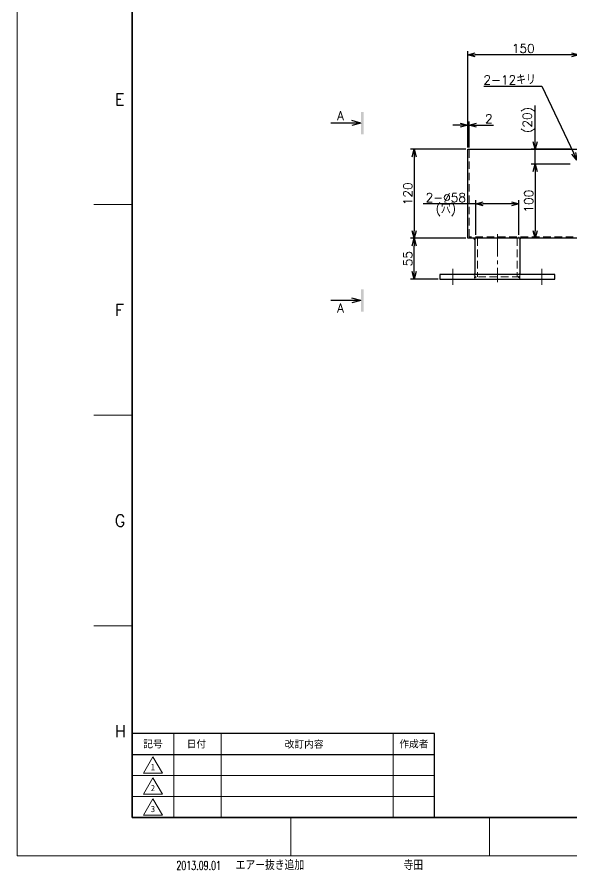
# Model space of a CAD drawing. Header units: millimetres. Extents: x 0 to 3313, y -19 to 2332.
# Drawn here: x 0 to 749, y -19 to 1131 of the extents above; entities that cross this region are included whole.
import ezdxf
from ezdxf import colors
from ezdxf.entities.mleader import LeaderData, LeaderLine
from ezdxf.enums import TextEntityAlignment as Align
from ezdxf.math import Vec2, Vec3

# ---------------------------------------------------------------- set-up
doc = ezdxf.new("R2010")
doc.units = ezdxf.units.MM
doc.header["$LTSCALE"] = 1.6
doc.header["$PDMODE"] = 99
doc.header["$PDSIZE"] = 1
doc.linetypes.add('CENTER2', pattern=[28.575, 19.05, -3.175, 3.175, -3.175])
doc.linetypes.add('HIDDEN', pattern=[9.525, 6.35, -3.175])
for name, color, linetype, lineweight in [('04_HIDDEN', 2, 'HIDDEN', 13), ('05_CENTER', 4, 'CENTER2', 13), ('08_DIM', 3, 'Continuous', 13), ('90_FRAME', 5, 'Continuous', 35)]:
    doc.layers.add(name, color=color, linetype=linetype, lineweight=lineweight)
doc.layers.add('91_BLANK', color=5, linetype='Continuous', lineweight=0, plot=False)
doc.styles.add('KSS_TXT', font='txt.shx', dxfattribs={"bigfont": 'extfont2.shx'})
doc.styles.add('MS_G', font='MS Gothic.ttf')
doc.styles.get("Standard").update_dxf_attribs({"font": 'txt.shx', "bigfont": 'extfont2.shx'})
doc.styles.add('表題用', font='MS PGothic.ttf')
doc.dimstyles.new('KSS_DIM', dxfattribs={"dimscale": 4, "dimtxt": 3, "dimasz": 2.5, "dimexe": 1.25, "dimexo": 0.625, "dimtad": 1, "dimdsep": 46, "dimtxsty": 'KSS_TXT', "dimblk": 'OPEN30', "dimcen": 0, "dimazin": 2, "dimtfac": 0.75, "dimtmove": 0, "dimatfit": 3, "dimldrblk": 'OPEN30', "dimfxl": 1.25, "dimtolj": 1, "dimarcsym": 0})
doc.dimstyles.new('KSS_DIM$3', dxfattribs={"dimscale": 4, "dimtxt": 3, "dimasz": 2.5, "dimexe": 1.25, "dimexo": 0.625, "dimtad": 1, "dimtih": 1, "dimtoh": 1, "dimdsep": 46, "dimtxsty": 'KSS_TXT', "dimblk": 'OPEN30', "dimcen": 0, "dimazin": 2, "dimtfac": 0.75, "dimtofl": 0, "dimtmove": 0, "dimatfit": 3, "dimldrblk": 'OPEN30', "dimfxl": 1.25, "dimtolj": 1, "dimarcsym": 0})

# ---------------------------------------------------------------- blocks, each defined once
blk = doc.blocks.new('AM_BALLOON1')
at = {"transparency": 16777216}
blk.add_circle((0, 0), 5, dxfattribs=at)
blk.add_attdef('B_NUMBER', text='', height=3, dxfattribs=at).set_placement((0, 0), align=Align.MIDDLE_CENTER)
blk = doc.blocks.new('_OPEN')
at = {"color": 0, "linetype": 'ByBlock'}
for p, q in [((-1, 0.17), (0, 0)), ((0, 0), (-1, -0.17)), ((0, 0), (-1, 0))]:
    blk.add_line(p, q, dxfattribs=at)
blk = doc.blocks.new('_Open30')
at = {"color": 0, "linetype": 'ByBlock', "lineweight": -2}
for p, q in [((-1, 0.27), (0, 0)), ((0, 0), (-1, -0.27)), ((0, 0), (-1, 0))]:
    blk.add_line(p, q, dxfattribs=at)
blk = doc.blocks.new('*D178')
at = {"layer": '08_DIM', "color": 0, "lineweight": -2, "transparency": 16777216}
for p, q in [((608, 954.9), (608, 989.9)), ((610, 954.9), (610, 989.9)), ((598, 984.9), (588, 984.9)), ((608, 984.9), (610, 984.9)), ((620, 984.9), (643, 984.9))]:
    blk.add_line(p, q, dxfattribs=at)
at = {"layer": 'Defpoints', "color": 0, "transparency": 16777216}
for p in [(610, 984.9), (608, 952.4), (610, 952.4)]:
    blk.add_point(p, dxfattribs=at)
at = {"layer": '08_DIM', "color": 0, "lineweight": -2, "transparency": 16777216, "xscale": 10, "yscale": 10, "zscale": 10}
blk.add_blockref('_Open30', (608, 984.9), dxfattribs=at)
at = {"layer": '08_DIM', "color": 0, "lineweight": -2, "transparency": 16777216, "xscale": 10, "yscale": 10, "zscale": 10, "rotation": 180}
blk.add_blockref('_Open30', (610, 984.9), dxfattribs=at)
at = {"layer": '08_DIM', "color": 0, "transparency": 16777216, "insert": (636.5, 993.4), "char_height": 12, "attachment_point": 5, "style": 'KSS_TXT'}
blk.add_mtext('\\A1;2', dxfattribs=at)
blk = doc.blocks.new('*D189')
at = {"layer": '08_DIM', "color": 0, "lineweight": -2, "transparency": 16777216}
for p, q in [((698.8, 962.4), (698.8, 1011.4)), ((746.1, 952.4), (693.8, 952.4)), ((698.8, 932.4), (698.8, 952.4)), ((746.1, 932.4), (693.8, 932.4)), ((698.8, 922.4), (698.8, 912.4))]:
    blk.add_line(p, q, dxfattribs=at)
at = {"layer": 'Defpoints', "color": 0, "transparency": 16777216}
for p in [(698.8, 952.4), (748.6, 952.4), (748.6, 932.4)]:
    blk.add_point(p, dxfattribs=at)
at = {"layer": '08_DIM', "color": 0, "lineweight": -2, "transparency": 16777216, "xscale": 10, "yscale": 10, "zscale": 10}
for p, rotation in [((698.8, 952.4), 270), ((698.8, 932.4), 90)]:
    blk.add_blockref('_Open30', p, dxfattribs=dict(at, rotation=rotation))
at = {"layer": '08_DIM', "color": 0, "transparency": 16777216, "insert": (690.3, 991.9), "char_height": 12, "attachment_point": 5, "rotation": 90, "style": 'KSS_TXT'}
blk.add_mtext('\\A1;(20)', dxfattribs=at)
blk = doc.blocks.new('*D190')
at = {"layer": '08_DIM', "color": 0, "lineweight": -2, "transparency": 16777216}
for p, q in [((746.1, 932.4), (693.8, 932.4)), ((698.8, 922.4), (698.8, 842.4)), ((746.1, 832.4), (693.8, 832.4))]:
    blk.add_line(p, q, dxfattribs=at)
at = {"layer": 'Defpoints', "color": 0, "transparency": 16777216}
for p in [(748.6, 932.4), (698.8, 832.4), (748.6, 832.4)]:
    blk.add_point(p, dxfattribs=at)
at = {"layer": '08_DIM', "color": 0, "lineweight": -2, "transparency": 16777216, "xscale": 10, "yscale": 10, "zscale": 10}
for p, rotation in [((698.8, 932.4), 90), ((698.8, 832.4), 270)]:
    blk.add_blockref('_Open30', p, dxfattribs=dict(at, rotation=rotation))
at = {"layer": '08_DIM', "color": 0, "transparency": 16777216, "insert": (690.3, 882.4), "char_height": 12, "attachment_point": 5, "rotation": 90, "style": 'KSS_TXT'}
blk.add_mtext('\\A1;100', dxfattribs=at)
blk = doc.blocks.new('*D208')
at = {"layer": '08_DIM', "color": 0, "lineweight": -2, "transparency": 16777216}
for p, q in [((605.5, 832.4), (530.7, 832.4)), ((535.7, 787.4), (535.7, 822.4)), ((568, 777.4), (530.7, 777.4))]:
    blk.add_line(p, q, dxfattribs=at)
at = {"layer": 'Defpoints', "color": 0, "transparency": 16777216}
for p in [(535.7, 832.4), (608, 832.4), (570.5, 777.4)]:
    blk.add_point(p, dxfattribs=at)
at = {"layer": '08_DIM', "color": 0, "lineweight": -2, "transparency": 16777216, "xscale": 10, "yscale": 10, "zscale": 10}
for p, rotation in [((535.7, 832.4), 90), ((535.7, 777.4), 270)]:
    blk.add_blockref('_Open30', p, dxfattribs=dict(at, rotation=rotation))
at = {"layer": '08_DIM', "color": 0, "transparency": 16777216, "insert": (527.2, 804.9), "char_height": 12, "attachment_point": 5, "rotation": 90, "style": 'KSS_TXT'}
blk.add_mtext('\\A1;55', dxfattribs=at)
blk = doc.blocks.new('*D209')
at = {"layer": '08_DIM', "color": 0, "lineweight": -2, "transparency": 16777216}
for p, q in [((605.5, 952.4), (530.7, 952.4)), ((535.7, 942.4), (535.7, 842.4)), ((605.5, 832.4), (530.7, 832.4))]:
    blk.add_line(p, q, dxfattribs=at)
at = {"layer": 'Defpoints', "color": 0, "transparency": 16777216}
for p in [(608, 952.4), (535.7, 832.4), (608, 832.4)]:
    blk.add_point(p, dxfattribs=at)
at = {"layer": '08_DIM', "color": 0, "lineweight": -2, "transparency": 16777216, "xscale": 10, "yscale": 10, "zscale": 10}
for p, rotation in [((535.7, 952.4), 90), ((535.7, 832.4), 270)]:
    blk.add_blockref('_Open30', p, dxfattribs=dict(at, rotation=rotation))
at = {"layer": '08_DIM', "color": 0, "transparency": 16777216, "insert": (527.2, 892.4), "char_height": 12, "attachment_point": 5, "rotation": 90, "style": 'KSS_TXT'}
blk.add_mtext('\\A1;120', dxfattribs=at)
blk = doc.blocks.new('*D212')
at = {"layer": '08_DIM', "color": 0, "lineweight": -2, "transparency": 16777216}
for p, q in [((629.7, 1037.4), (707.8, 1037.4)), ((707.8, 1037.4), (751.1, 946.8))]:
    blk.add_line(p, q, dxfattribs=at)
at = {"layer": 'Defpoints', "color": 0, "transparency": 16777216}
for p in [(755.4, 937.8), (760.6, 927)]:
    blk.add_point(p, dxfattribs=at)
at = {"layer": '08_DIM', "color": 0, "lineweight": -2, "transparency": 16777216, "xscale": 10, "yscale": 10, "zscale": 10, "rotation": 295.5388983635438}
blk.add_blockref('_Open30', (755.4, 937.8), dxfattribs=at)
at = {"layer": '08_DIM', "color": 0, "transparency": 16777216, "insert": (664.5, 1045.9), "char_height": 12, "attachment_point": 5, "style": 'KSS_TXT'}
blk.add_mtext('\\A1;2-12キリ', dxfattribs=at)
blk = doc.blocks.new('*D214')
at = {"layer": '08_DIM', "color": 0, "lineweight": -2, "transparency": 16777216}
for p, q in [((608, 954.9), (608, 1084.8)), ((758, 944.2), (758, 1084.8)), ((748, 1079.8), (618, 1079.8))]:
    blk.add_line(p, q, dxfattribs=at)
at = {"layer": 'Defpoints', "color": 0, "transparency": 16777216}
for p in [(608, 1079.8), (608, 952.4), (758, 941.7)]:
    blk.add_point(p, dxfattribs=at)
at = {"layer": '08_DIM', "color": 0, "lineweight": -2, "transparency": 16777216, "xscale": 10, "yscale": 10, "zscale": 10, "rotation": 180}
blk.add_blockref('_Open30', (608, 1079.8), dxfattribs=at)
at = {"layer": '08_DIM', "color": 0, "lineweight": -2, "transparency": 16777216, "xscale": 10, "yscale": 10, "zscale": 10}
blk.add_blockref('_Open30', (758, 1079.8), dxfattribs=at)
at = {"layer": '08_DIM', "color": 0, "transparency": 16777216, "insert": (683, 1088.3), "char_height": 12, "attachment_point": 5, "style": 'KSS_TXT'}
blk.add_mtext('\\A1;150', dxfattribs=at)
blk = doc.blocks.new('seca01')
for q in [(-3.5, 0.8), (-10.64, 0), (-3.5, -0.8)]:
    blk.add_line((-0.5, 0), q)
blk.add_solid([(0.5, 3.76), (0.5, -3.76), (-0.5, 3.76), (-0.5, -3.76)])
blk.add_attdef('A', text='', height=3).set_placement((-7.37, 2.5), align=Align.MIDDLE)
blk = doc.blocks.new('*D224')
at = {"layer": '08_DIM', "color": 0, "lineweight": -2, "transparency": 16777216}
for p, q in [((619, 878.8), (548, 878.8)), ((619, 836.9), (619, 883.8)), ((667, 878.8), (629, 878.8)), ((677, 836.9), (677, 883.8))]:
    blk.add_line(p, q, dxfattribs=at)
at = {"layer": 'Defpoints', "color": 0, "transparency": 16777216}
for p in [(619, 878.8), (619, 834.4), (677, 834.4)]:
    blk.add_point(p, dxfattribs=at)
at = {"layer": '08_DIM', "color": 0, "lineweight": -2, "transparency": 16777216, "xscale": 10, "yscale": 10, "zscale": 10, "rotation": 180}
blk.add_blockref('_Open30', (619, 878.8), dxfattribs=at)
at = {"layer": '08_DIM', "color": 0, "lineweight": -2, "transparency": 16777216, "xscale": 10, "yscale": 10, "zscale": 10}
blk.add_blockref('_Open30', (677, 878.8), dxfattribs=at)
at = {"layer": '08_DIM', "color": 0, "transparency": 16777216, "char_height": 12, "attachment_point": 5, "style": 'KSS_TXT'}
for s, insert in [('\\A1;2-%%C58', (578.5, 887.3)), ('\\A1;(穴)', (578.5, 870.3))]:
    blk.add_mtext(s, dxfattribs=dict(at, insert=insert))

msp = doc.modelspace()

# ---------------------------------------------------------------- linework, layer by layer
at = {"color": 0}
for p, q in [((617.741, 832.38), (617.741, 783.38)), ((678.241, 832.38), (678.241, 783.38))]:
    msp.add_line(p, q, dxfattribs=at)
msp.add_lwpolyline([(607.991, 952.38), (3007.991, 952.38), (3007.991, 832.38), (607.991, 832.38)], close=True, dxfattribs=at)
at = {"color": 3}
for points in [[(617.741, 832.38), (617.741, 830.88), (617.741, 830.88), (616.241, 832.38)], [(678.241, 832.38), (678.241, 830.88), (678.241, 830.88), (679.741, 832.38)], [(617.741, 783.38), (617.741, 784.88), (617.741, 784.88), (616.241, 783.38)], [(678.241, 783.38), (678.241, 784.88), (678.241, 784.88), (679.741, 783.38)], [(617.741, 780.38), (619.241, 780.38), (619.241, 780.38), (617.741, 778.88)], [(678.241, 780.38), (676.741, 780.38), (676.741, 780.38), (678.241, 778.88)]]:
    msp.add_lwpolyline(points, close=True, dxfattribs=at)
msp.add_lwpolyline([(570.491, 777.38), (725.491, 777.38), (725.491, 783.38), (570.491, 783.38)], close=True)
at = {"layer": '04_HIDDEN'}
for p, q in [((609.991, 834.38), (609.991, 952.38)), ((3005.991, 834.38), (609.991, 834.38)), ((618.991, 834.38), (618.991, 832.38)), ((621.241, 832.38), (621.241, 780.38)), ((674.741, 832.38), (674.741, 780.38)), ((676.991, 834.38), (676.991, 832.38)), ((617.741, 783.38), (617.741, 777.38)), ((678.241, 783.38), (678.241, 777.38)), ((678.241, 780.38), (617.741, 780.38))]:
    msp.add_line(p, q, dxfattribs=at)
at = {"layer": '05_CENTER'}
for p, q in [((647.991, 838.152), (647.991, 773.307)), ((587.991, 791.118), (587.991, 769.589)), ((707.991, 791.118), (707.991, 769.589))]:
    msp.add_line(p, q, dxfattribs=at)
at = {"layer": '90_FRAME', "color": 4, "lineweight": 13}
for p, q in [((155.384, 877.735), (103.536, 877.735)), ((155.384, 593.746), (103.536, 593.746)), ((155.384, 309.757), (103.536, 309.757)), ((369.502, 0), (369.502, 51.616)), ((637.235, 0), (637.235, 51.616))]:
    msp.add_line(p, q, dxfattribs=at)
at = {"layer": '90_FRAME', "color": 0, "lineweight": 13}
for p, q in [((211.384, 51.616), (211.384, 164.759)), ((275.384, 51.616), (275.384, 164.759)), ((507.384, 51.616), (507.384, 164.759)), ((155.384, 108.187), (563.384, 108.187)), ((155.384, 79.902), (563.384, 79.902))]:
    msp.add_line(p, q, dxfattribs=at)
at = {"layer": '90_FRAME', "color": 0, "lineweight": 25}
msp.add_line((155.384, 136.473), (563.384, 136.473), dxfattribs=at)
at = {"layer": '90_FRAME'}
msp.add_lwpolyline([(155.384, 51.616), (3260.956, 51.616), (3260.956, 2271.831), (155.384, 2271.831)], close=True, dxfattribs=at)
at = {"layer": '90_FRAME', "color": 0, "lineweight": 25}
msp.add_lwpolyline([(155.384, 51.616), (563.384, 51.616), (563.384, 164.759), (155.384, 164.759)], close=True, dxfattribs=at)
at = {"layer": '90_FRAME', "color": 0, "lineweight": 13}
for points in [[(170.655, 111.192), (183.384, 133.238), (196.112, 111.192), (170.655, 111.192)], [(170.655, 82.906), (183.384, 104.952), (196.112, 82.906), (170.655, 82.906)], [(170.655, 54.62), (183.384, 76.667), (196.112, 54.62), (170.655, 54.62)]]:
    msp.add_lwpolyline(points, dxfattribs=at)
at = {"layer": '91_BLANK'}
msp.add_lwpolyline([(0, 0), (3312.803, 0), (3312.803, 2331.679), (0, 2331.679)], close=True, dxfattribs=at)

# ---------------------------------------------------------------- block references
at = {"xscale": 4, "yscale": 4, "zscale": 4}
msp.add_blockref('seca01', (465.845, 987.772), dxfattribs=at).add_auto_attribs({'A': 'A'})
ref = msp.add_blockref('seca01', (465.845, 748.552), dxfattribs=dict(xscale=4, yscale=4, zscale=4))
ref.add_attrib('A', 'A', dxfattribs={"height": 12}).set_placement((436.346, 738.522), align=Align.MIDDLE)

# ---------------------------------------------------------------- texts
at = {"layer": '90_FRAME', "color": 0, "lineweight": 13, "style": 'KSS_TXT'}
for s, p in [('E', (131.829, 1019.729)), ('F', (131.829, 735.74)), ('G', (131.829, 451.752)), ('H', (131.829, 167.763))]:
    msp.add_text(s, height=16, dxfattribs=at).set_placement(p, align=Align.MIDDLE_LEFT)
at = {"layer": '90_FRAME', "color": 0, "style": '表題用'}
for s, p in [('記号', (183.384, 150.616)), ('日付', (242.01, 150.616)), ('作成者', (535.384, 150.616))]:
    msp.add_text(s, height=9.6, dxfattribs=at).set_placement(p, align=Align.MIDDLE_CENTER)
msp.add_text('改訂内容', height=9.6, dxfattribs=at).set_placement((387.384, 150.616), align=Align.MIDDLE)
at = {"layer": '90_FRAME', "color": 0, "lineweight": 13, "style": 'MS_G'}
for s, p in [('1', (183.384, 119.502)), ('2', (183.384, 91.216)), ('3', (183.384, 62.93))]:
    msp.add_text(s, height=8.486, dxfattribs=at).set_placement(p, align=Align.MIDDLE)
at = {"layer": '90_FRAME', "color": 3, "lineweight": 13, "width": 0.65}
msp.add_text('2013.09.01', height=12, dxfattribs=at).set_placement((214.968, -19.199))
at = {"layer": '90_FRAME', "color": 3, "lineweight": 13}
for s, p in [('エアー抜き追加', (294.935, -19.199)), ('寺田', (521.481, -19.199))]:
    msp.add_text(s, height=12, dxfattribs=at).set_placement(p)

# ---------------------------------------------------------------- dimensions: what is measured, and where the dimension line sits
at = {"layer": '08_DIM'}
dim = msp.add_linear_dim(base=(607.991, 1079.819), p1=(757.991, 941.721), p2=(607.991, 952.38), dimstyle='KSS_DIM', dxfattribs=at)
dim.commit()
dim.dimension.update_dxf_attribs({"geometry": '*D214', "text_midpoint": (682.991, 1088.319)})
dim = msp.add_diameter_dim_2p(p1=(760.578, 926.966), p2=(755.404, 937.794), text='2-<>キリ', dimstyle='KSS_DIM$3', override={"dimpost": '<>', "dimtix": 1}, dxfattribs=at)
dim.commit()
dim.dimension.update_dxf_attribs({"geometry": '*D212', "text_midpoint": (664.509, 1037.406), "dimtype": 163})
dim = msp.add_linear_dim(base=(609.991, 984.907), p1=(607.991, 952.38), p2=(609.991, 952.38), dimstyle='KSS_DIM', override={"dimscale": 4}, dxfattribs=at)
dim.commit()
dim.dimension.update_dxf_attribs({"geometry": '*D178', "text_midpoint": (636.491, 993.407)})
dim = msp.add_linear_dim(base=(698.804, 952.38), p1=(748.65, 932.38), p2=(748.65, 952.38), angle=90, text='(<>)', dimstyle='KSS_DIM', dxfattribs=at)
dim.commit()
dim.dimension.update_dxf_attribs({"geometry": '*D189', "text_midpoint": (690.304, 991.88)})
for base, p1, p2, picture, middle in [((535.742, 832.38), (607.991, 952.38), (607.991, 832.38), '*D209', (527.242, 892.38)), ((698.804, 832.38), (748.65, 932.38), (748.65, 832.38), '*D190', (690.304, 882.38)), ((535.742, 832.38), (570.491, 777.38), (607.991, 832.38), '*D208', (527.242, 804.88))]:
    dim = msp.add_linear_dim(base=base, p1=p1, p2=p2, angle=90, dimstyle='KSS_DIM', dxfattribs=at)
    dim.commit()
    dim.dimension.update_dxf_attribs({"geometry": picture, "text_midpoint": middle})
dim = msp.add_linear_dim(base=(618.991, 878.824), p1=(676.991, 834.38), p2=(618.991, 834.38), text='2-%%C<>', dimstyle='KSS_DIM', override={"dimpost": '\\X(穴)'}, dxfattribs=at)
dim.commit()
dim.dimension.update_dxf_attribs({"geometry": '*D224', "text_midpoint": (578.491, 878.824)})

# ---------------------------------------------------------------- leaders
ml = msp.add_multileader_block('Standard', dxfattribs=at)
ml.set_content('AM_BALLOON1', color=256, scale=5)
ml.set_attribute('B_NUMBER', '92', width=0)
ml.set_leader_properties(color=256, linetype='ByLayer', lineweight=-1)
ml.set_arrow_properties(name='OPEN')
ml.build(insert=Vec2(0, 0))
ml.multileader.update_dxf_attribs({"leader_type": 0, "has_dogleg": 0, "text_right_attachment_type": 6, "dogleg_length": 0, "arrow_head_size": 10, "scale": 2.5, "block_connection_type": 1})
ctx = ml.context
ctx.base_point, ctx.scale, ctx.char_height, ctx.arrow_head_size, ctx.landing_gap_size, ctx.plane_origin = Vec3(410.082, 2013.617), 2.5, 20, 10, 10, Vec3(410.082, 2013.617)
ctx.right_attachment, ctx.attachment_type = 6, 1
notes = []
notes.append((ctx, [(0, (0, 0, 0), (0, 0), (1, 0), 1, [])]))
ctx.block.insert = Vec3(410.082, 2013.617)
for ctx, leaders in notes:
    for number, flags, end, landing, length, lines in leaders:
        leader = LeaderData()
        leader.index, (leader.has_last_leader_line, leader.has_dogleg_vector, leader.attachment_direction) = number, flags
        leader.last_leader_point, leader.dogleg_vector, leader.dogleg_length = Vec3(end), Vec3(landing), length
        for number, points, colour, breaks in lines:
            line = LeaderLine()
            line.index, line.vertices, line.color, line.breaks = number, Vec3.list(points), colors.encode_raw_color(colour), breaks
            leader.lines.append(line)
        ctx.leaders.append(leader)

doc.saveas('drawing.dxf')
